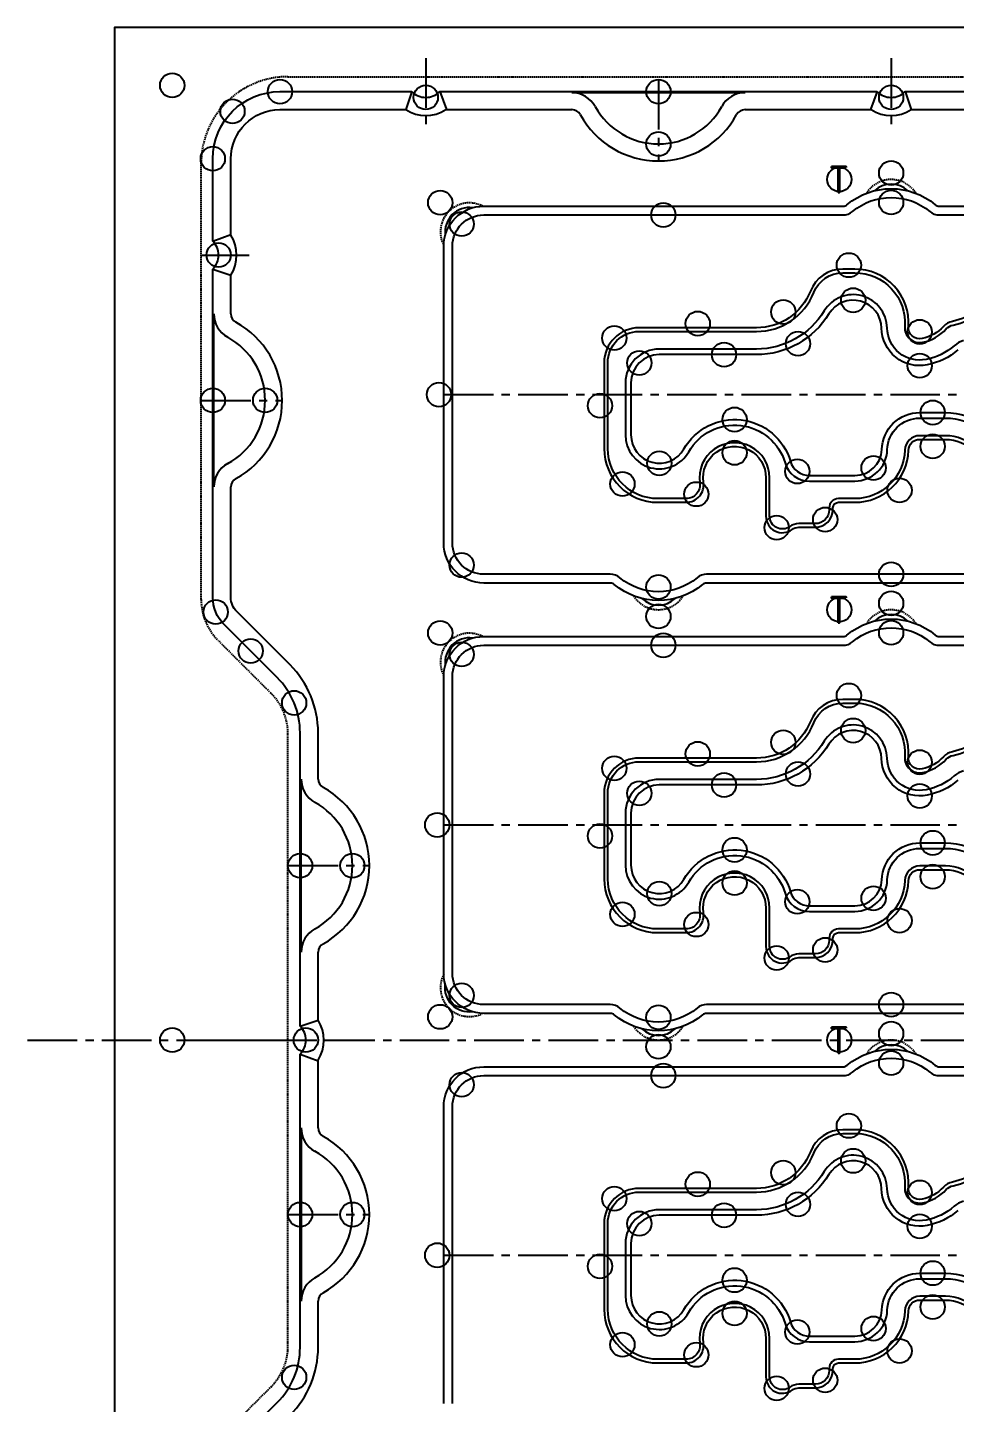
# Model space of a CAD drawing. Extents: x -875 to -41, y -325 to 190.
# Drawn here: x -810 to -649.9, y -62.6 to 175 of the extents above; entities that cross this region are included whole.
import ezdxf
from ezdxf.enums import TextEntityAlignment as Align

# ---------------------------------------------------------------- set-up
doc = ezdxf.new("R2010")
doc.units = 0
doc.header["$LTSCALE"] = 0.45
doc.header["$MEASUREMENT"] = 0
doc.linetypes.add('CENTER2', pattern=[28.575, 19.05, -3.175, 3.175, -3.175])
doc.linetypes.add('HIDDENX2', pattern=[0.75, 0.5, -0.25])
for name, color, linetype in [('ANA 10', 7, 'CONTINUOUS'), ('ANA 12', 6, 'CONTINUOUS'), ('ANA 21', 30, 'CONTINUOUS'), ('ANA 28.3', 4, 'CONTINUOUS'), ('ANA 30.5 Φ9.5x7° U15.1', 5, 'CONTINUOUS'), ('ANA 45.6', 31, 'CONTINUOUS'), ('ANA NEJI', 1, 'CONTINUOUS'), ('CENTER', 243, 'CENTER2'), ('DETAIL', 6, 'CONTINUOUS'), ('HIDDEN', 5, 'HIDDENX2'), ('LINE', 7, 'CONTINUOUS'), ('LINE1', 30, 'CONTINUOUS'), ('SECTION', 31, 'CONTINUOUS'), ('TEXT', 4, 'CONTINUOUS')]:
    doc.layers.add(name, color=color, linetype=linetype)
doc.styles.add('ROMAND', font='romand.shx', dxfattribs={"height": 6})

msp = doc.modelspace()

# ---------------------------------------------------------------- linework, layer by layer
at = {"layer": 'ANA 10'}
for centre in [(-766.385, 163.915), (-741.2, 162.915), (-701, 163.915), (-660.8, 162.915), (-774.58744, 160.51744), (-777.985, 152.315), (-776.985, 135.67), (-667.35846, 127.86971), (-676.88508, 120.34788), (-704.31482, 117.02982), (-689.66393, 118.465), (-655.85995, 116.555), (-777.985, 110.55), (-687.85, 107.245), (-653.61788, 108.455), (-700.85, 99.68781), (-677.00152, 98.2754), (-663.84199, 98.8819), (-777.4826, 73.98256), (-771.45359, 67.24304), (-763.93534, 58.27475), (-667.35846, 53.49971), (-676.88508, 45.97788), (-689.66393, 44.095), (-704.31482, 42.65982), (-655.85995, 42.185), (-653.61788, 34.085), (-687.85, 32.875), (-762.91, 30.15), (-700.85, 25.31781), (-663.84199, 24.5119), (-677.00152, 23.9054), (-761.91, 0), (-667.35846, -20.87029), (-762.91, -30.15), (-689.66393, -30.275), (-676.88508, -28.39212), (-704.31482, -31.71018), (-655.85995, -32.185), (-687.85, -41.495), (-653.61788, -40.285), (-700.85, -49.05219), (-677.00152, -50.4646), (-663.84199, -49.8581), (-763.93534, -58.27475)]:
    msp.add_circle(centre, 2.1, dxfattribs=at)
at = {"layer": 'ANA 12'}
for centre in [(-701, 154.875), (-768.945, 110.55), (-753.87, 30.15), (-753.87, -30.15)]:
    msp.add_circle(centre, 2.1, dxfattribs=at)
at = {"layer": 'ANA 21'}
for centre in [(-668.10688, 133.92308), (-679.44047, 125.8364), (-694.21, 123.83439), (-655.85995, 122.39449), (-708.61998, 121.33498), (-711.10447, 109.64), (-653.61788, 102.61366), (-687.85, 101.5018), (-707.2194, 96.1056), (-694.46013, 94.34644), (-659.35146, 95.02049), (-680.58418, 88.56245), (-672.19794, 89.95794), (-668.10688, 59.55308), (-679.44047, 51.4664), (-694.21, 49.46439), (-655.85995, 48.02449), (-708.61998, 46.96498), (-711.10447, 35.27), (-687.85, 27.1318), (-653.61788, 28.24366), (-707.2194, 21.7356), (-694.46013, 19.97644), (-659.35146, 20.65049), (-672.19794, 15.58794), (-680.58418, 14.19245), (-668.10688, -14.81692), (-679.44047, -22.9036), (-694.21, -24.90561), (-708.61998, -27.40502), (-655.85995, -26.34551), (-711.10447, -39.1), (-687.85, -47.2382), (-653.61788, -46.12634), (-707.2194, -52.6344), (-659.35146, -53.71951), (-694.46013, -54.39356), (-672.19794, -58.78206), (-680.58418, -60.17755)]:
    msp.add_circle(centre, 2.1, dxfattribs=at)
at = {"layer": 'ANA 28.3'}
for centre in [(-660.8, 144.76913), (-734.99838, 141.02338), (-700.15232, 142.605), (-738.91994, 111.555), (-734.99838, 82.08662), (-660.8, 80.505), (-701, 78.29428), (-660.8, 70.39913), (-700.15232, 68.235), (-734.99838, 66.65338), (-739.21779, 37.185), (-734.99838, 7.71662), (-660.8, 6.135), (-701, 3.92428), (-660.8, -3.97087), (-700.15232, -6.135), (-734.99838, -7.71662), (-739.21779, -37.185)]:
    msp.add_circle(centre, 2.1, dxfattribs=at)
at = {"layer": 'ANA 30.5 Φ9.5x7° U15.1'}
for centre in [(-660.8, 149.85997), (-738.69999, 144.72499), (-660.8, 75.48997), (-701, 73.21988), (-738.69999, 70.35499), (-738.69999, 4.01501), (-660.8, 1.11997), (-701, -1.15012)]:
    msp.add_circle(centre, 2.1, dxfattribs=at)
at = {"layer": 'ANA 45.6'}
for centre in [(-669.75762, 148.74), (-669.75762, 74.37), (-669.75762, 0)]:
    msp.add_circle(centre, 2.1, dxfattribs=at)
at = {"layer": 'ANA NEJI'}
for centre in [(-785, 165), (-785, 0)]:
    msp.add_circle(centre, 2.1, dxfattribs=at)
at = {"layer": 'CENTER'}
for p, q in [((-741.2, 169.715), (-741.2, 157.63092)), ((-660.8, 169.715), (-660.8, 157.63092)), ((-701, 165.93), (-701, 151.93538)), ((-780, 135.67), (-771.70092, 135.67)), ((-780, 110.55), (-766.00538, 110.55)), ((-764.925, 30.15), (-750.93038, 30.15)), ((-810, 0), (-44.93781, 0)), ((-780, 0), (-762.52269, 0)), ((-768.71, 0), (-756.62592, 0)), ((-764.925, -30.15), (-750.93038, -30.15))]:
    msp.add_line(p, q, dxfattribs=at)
for points in [[(-738.09355, 111.555), (-261.90645, 111.555)], [(-738.09355, 37.185), (-261.90645, 37.185)], [(-738.09355, -37.185), (-261.90645, -37.185)]]:
    msp.add_lwpolyline(points, dxfattribs=at)
at = {"layer": 'DETAIL'}
for p, q in [((-715.96282, 163.74002), (-686.03718, 163.74002)), ((-777.81002, 95.58718), (-777.81002, 125.51282)), ((-762.73502, 15.18718), (-762.73502, 45.11282)), ((-762.73502, -15.18718), (-762.73502, -45.11282))]:
    msp.add_line(p, q, dxfattribs=at)
for centre, radius, start, end in [((-715.96282, 159.14002), 4.6, 28.7090536, 90), ((-686.03718, 159.14002), 4.6, 90, 151.2909464), ((-701, 167.335), 12.46, 208.7090536, 331.2909464), ((-773.21002, 125.51282), 4.6, 180, 241.2909464), ((-781.405, 110.55), 12.46, 298.7090536, 61.2909464), ((-773.21002, 95.58718), 4.6, 118.7090536, 180), ((-758.13502, 45.11282), 4.6, 180, 241.2909464), ((-766.33, 30.15), 12.46, 298.7090536, 61.2909464), ((-758.13502, 15.18718), 4.6, 118.7090536, 180), ((-758.13502, -15.18718), 4.6, 180, 241.2909464), ((-766.33, -30.15), 12.46, 298.7090536, 61.2909464), ((-758.13502, -45.11282), 4.6, 118.7090536, 180)]:
    msp.add_arc(centre, radius, start, end, dxfattribs=at)
at = {"layer": 'HIDDEN'}
msp.add_lwpolyline([(-765, -166.5, -0.414213562), (-780, -151.5), (-780, -76.14214, -0.198912367), (-777.07107, -69.07107), (-767.92893, -59.92893, 0.198912367), (-765, -52.85786), (-765, 52.85786, 0.198912367), (-767.92893, 59.92893), (-777.07107, 69.07107, -0.198912367), (-780, 76.14214), (-780, 151.5, -0.414213562), (-765, 166.5), (-235, 166.5, -0.414213562), (-220, 151.5), (-220, 76.14214, -0.198912367), (-222.92893, 69.07107), (-232.07107, 59.92893, 0.198912367), (-235, 52.85786), (-235, -52.85786, 0.198912367), (-232.07107, -59.92893), (-222.92893, -69.07107, -0.198912367), (-220, -76.14214), (-220, -151.5, -0.414213562), (-235, -166.5)], format="xyb", close=True, dxfattribs=at)
for points in [[(-656.53568, 146.34422, 0.560307678), (-665.06432, 146.34422)], [(-738.09168, 137.36574, -0.735831512), (-731.34074, 144.11668)], [(-705.26432, 76.76578, 0.560307678), (-696.73568, 76.76578)], [(-656.53568, 71.97422, 0.560307678), (-665.06432, 71.97422)], [(-738.09168, 62.99574, -0.735831512), (-731.34074, 69.74668)], [(-738.09168, 11.37426, 0.735831512), (-731.34074, 4.62332)], [(-705.26432, 2.39578, 0.560307678), (-696.73568, 2.39578)], [(-656.53568, -2.39578, 0.560307678), (-665.06432, -2.39578)]]:
    msp.add_lwpolyline(points, format="xyb", dxfattribs=at)
at = {"layer": 'LINE'}
for p, q in [((-743.60832, 163.915), (-744.64811, 160.8004)), ((-738.79168, 163.915), (-737.61753, 160.8004)), ((-663.20832, 163.915), (-664.38247, 160.8004)), ((-658.39168, 163.915), (-657.35189, 160.8004)), ((-777.985, 138.07832), (-774.8704, 139.25247)), ((-777.985, 133.26168), (-774.8704, 132.22189)), ((-762.91, 2.40832), (-759.7954, 3.44811)), ((-762.91, -2.40832), (-759.7954, -3.58247))]:
    msp.add_line(p, q, dxfattribs=at)
msp.add_lwpolyline([(-795, -175), (-205, -175), (-205, 175), (-795, 175)], close=True, dxfattribs=at)
for points in [[(-777.985, 138.07832), (-777.985, 152.315, -0.414213562), (-766.385, 163.915), (-743.60832, 163.915)], [(-762.91, 2.40832), (-762.91, 53.12, 0.198912367), (-766.85527, 62.64473), (-776.0519, 71.84136, -0.198912367), (-777.985, 76.50827), (-777.985, 133.26168)], [(-649.27366, 119.28348, -0.129553397), (-654.55057, 116.68619, -0.4690711), (-662.45909, 123.04866, 0.752293311), (-671.54703, 125.51252, -0.262059632), (-684.07, 118.465), (-700.85, 118.465, 0.414213562), (-705.75, 113.565), (-705.75, 104.58781, 0.769692132), (-696.59198, 102.16309, -0.661801182), (-678.19704, 100.01764, 0.332877546), (-674.9346, 97.575), (-667.07, 97.575, 0.404861858), (-662.43238, 102.06639, -0.404861858), (-655.83577, 108.455), (-651.4, 108.455, -0.326224951), (-640.53192, 100.51962, 0.326224951)], [(-649.27366, 44.91348, -0.129553397), (-654.55057, 42.31619, -0.4690711), (-662.45909, 48.67866, 0.752293311), (-671.54703, 51.14252, -0.262059632), (-684.07, 44.095), (-700.85, 44.095, 0.414213562), (-705.75, 39.195), (-705.75, 30.21781, 0.769692132), (-696.59198, 27.79309, -0.661801182), (-678.19704, 25.64764, 0.332877546), (-674.9346, 23.205), (-667.07, 23.205, 0.404861858), (-662.43238, 27.69639, -0.404861858), (-655.83577, 34.085), (-651.4, 34.085, -0.326224951), (-640.53192, 26.14962, 0.326224951)], [(-777.985, -133.26168), (-777.985, -76.50827, -0.198912367), (-776.0519, -71.84136), (-766.85527, -62.64473, 0.198912367), (-762.91, -53.12), (-762.91, -2.40832)], [(-649.27366, -29.45652, -0.129553397), (-654.55057, -32.05381, -0.4690711), (-662.45909, -25.69134, 0.752293311), (-671.54703, -23.22748, -0.262059632), (-684.07, -30.275), (-700.85, -30.275, 0.414213562), (-705.75, -35.175), (-705.75, -44.15219, 0.769692132), (-696.59198, -46.57691, -0.661801182), (-678.19704, -48.72236, 0.332877546), (-674.9346, -51.165), (-667.07, -51.165, 0.404861858), (-662.43238, -46.67361, -0.404861858), (-655.83577, -40.285), (-651.4, -40.285, -0.326224951), (-640.53192, -48.22038, 0.326224951)]]:
    msp.add_lwpolyline(points, format="xyb", dxfattribs=at)
for points in [[(-738.79168, 163.915), (-663.20832, 163.915)], [(-658.39168, 163.915), (-582.80832, 163.915)]]:
    msp.add_lwpolyline(points, dxfattribs=at)
at = {"layer": 'LINE', "color": 6}
for points in [[(-657.90507, 146.77648, 0.399690976), (-663.69493, 146.77648)], [(-733.08881, 143.84982, 0.497249365), (-737.82482, 139.11381)], [(-703.89493, 76.33352, 0.399690976), (-698.10507, 76.33352)], [(-657.90507, 72.40648, 0.399690976), (-663.69493, 72.40648)], [(-733.08881, 69.47982, 0.497249365), (-737.82482, 64.74381)], [(-733.08881, 4.89018, -0.497249365), (-737.82482, 9.62619)], [(-703.89493, 1.96352, 0.399690976), (-698.10507, 1.96352)], [(-657.90507, -1.96352, 0.399690976), (-663.69493, -1.96352)]]:
    msp.add_lwpolyline(points, format="xyb", dxfattribs=at)
at = {"layer": 'LINE'}
for centre, start, end in [((-741.2, 166.315), 224.9008722, 315.0991278), ((-660.8, 166.315), 224.9008722, 315.0991278), ((-780.385, 135.67), 314.9008722, 45.0991278), ((-765.31, 0), 314.9008722, 45.0991278)]:
    msp.add_arc(centre, 3.4, start, end, dxfattribs=at)
at = {"layer": 'LINE1'}
for points in [[(-643.99355, 96.81552, 0.423315007), (-651.4, 104.455), (-655.83577, 104.455, 0.404861858), (-658.43443, 101.93827, -0.404861858), (-667.07, 93.575), (-669.895, 93.575, 0.414213562), (-671.495, 91.975), (-671.495, 91.655, -0.414213562), (-673.895, 89.255), (-676.75044, 89.255, 0.159587181), (-678.28854, 88.75125, -0.614415563), (-681.79, 90.525), (-681.79, 97.185, 1.074462736), (-693.8477, 96.31826, -0.456901809), (-696.22302, 93.575), (-701.11, 93.575, -0.414213562), (-709.75, 102.215), (-709.75, 117.065, -0.414213562), (-704.35, 122.465), (-684.07, 122.465, 0.307794184), (-674.16568, 129.20005, -0.307794184), (-669.14376, 132.615), (-667.07, 132.615, -0.435765572), (-658.45302, 123.34468, 0.496548513), (-655.34414, 120.60668, 0.158781017), (-651.27813, 122.90592, -0.158499359), (-650.09413, 123.5763, 0.225839157), (-642.18883, 129.52431, -0.13080024)], [(-648.27759, 120.90074, 0.107528034), (-649.90466, 120.01012, -0.129553397), (-654.7415, 117.62943, -0.4690711), (-661.49684, 123.06417, 0.752293311), (-672.36968, 126.01194, -0.262059632), (-684.07, 119.42738), (-700.85, 119.42738, 0.414213562), (-706.71238, 113.565), (-706.71238, 104.58781, 0.769692132), (-695.75569, 101.68687, -0.661801182), (-679.12047, 99.74666, 0.332877546), (-674.9346, 96.61262), (-667.07, 96.61262, 0.404861858), (-661.4705, 102.03556, -0.404861858), (-655.83577, 107.49262), (-651.4, 107.49262, -0.326224951), (-641.44859, 100.22655, 0.326224951)], [(-643.99355, 22.44552, 0.423315007), (-651.4, 30.085), (-655.83577, 30.085, 0.404861858), (-658.43443, 27.56827, -0.404861858), (-667.07, 19.205), (-669.895, 19.205, 0.414213562), (-671.495, 17.605), (-671.495, 17.285, -0.414213562), (-673.895, 14.885), (-676.75044, 14.885, 0.159587181), (-678.28854, 14.38125, -0.614415563), (-681.79, 16.155), (-681.79, 22.815, 1.074462736), (-693.8477, 21.94826, -0.456901809), (-696.22302, 19.205), (-701.11, 19.205, -0.414213562), (-709.75, 27.845), (-709.75, 42.695, -0.414213562), (-704.35, 48.095), (-684.07, 48.095, 0.307794184), (-674.16568, 54.83005, -0.307794184), (-669.14376, 58.245), (-667.07, 58.245, -0.435765572), (-658.45302, 48.97468, 0.496548513), (-655.34414, 46.23668, 0.158781017), (-651.27813, 48.53592, -0.158499359), (-650.09413, 49.2063, 0.225839157), (-642.18883, 55.15431, -0.13080024)], [(-648.27759, 46.53074, 0.107528034), (-649.90466, 45.64012, -0.129553397), (-654.7415, 43.25943, -0.4690711), (-661.49684, 48.69417, 0.752293311), (-672.36968, 51.64194, -0.262059632), (-684.07, 45.05738), (-700.85, 45.05738, 0.414213562), (-706.71238, 39.195), (-706.71238, 30.21781, 0.769692132), (-695.75569, 27.31687, -0.661801182), (-679.12047, 25.37666, 0.332877546), (-674.9346, 22.24262), (-667.07, 22.24262, 0.404861858), (-661.4705, 27.66556, -0.404861858), (-655.83577, 33.12262), (-651.4, 33.12262, -0.326224951), (-641.44859, 25.85655, 0.326224951)], [(-643.99355, -51.92448, 0.423315007), (-651.4, -44.285), (-655.83577, -44.285, 0.404861858), (-658.43443, -46.80173, -0.404861858), (-667.07, -55.165), (-669.895, -55.165, 0.414213562), (-671.495, -56.765), (-671.495, -57.085, -0.414213562), (-673.895, -59.485), (-676.75044, -59.485, 0.159587181), (-678.28854, -59.98875, -0.614415563), (-681.79, -58.215), (-681.79, -51.555, 1.074462736), (-693.8477, -52.42174, -0.456901809), (-696.22302, -55.165), (-701.11, -55.165, -0.414213562), (-709.75, -46.525), (-709.75, -31.675, -0.414213562), (-704.35, -26.275), (-684.07, -26.275, 0.307794184), (-674.16568, -19.53995, -0.307794184), (-669.14376, -16.125), (-667.07, -16.125, -0.435765572), (-658.45302, -25.39532, 0.496548513), (-655.34414, -28.13332, 0.158781017), (-651.27813, -25.83408, -0.158499359), (-650.09413, -25.1637, 0.225839157), (-642.18883, -19.21569, -0.13080024)], [(-648.27759, -27.83926, 0.107528034), (-649.90466, -28.72988, -0.129553397), (-654.7415, -31.11057, -0.4690711), (-661.49684, -25.67583, 0.752293311), (-672.36968, -22.72806, -0.262059632), (-684.07, -29.31262), (-700.85, -29.31262, 0.414213562), (-706.71238, -35.175), (-706.71238, -44.15219, 0.769692132), (-695.75569, -47.05313, -0.661801182), (-679.12047, -48.99334, 0.332877546), (-674.9346, -52.12738), (-667.07, -52.12738, 0.404861858), (-661.4705, -46.70444, -0.404861858), (-655.83577, -41.24738), (-651.4, -41.24738, -0.326224951), (-641.44859, -48.51345, 0.326224951)]]:
    msp.add_lwpolyline(points, format="xyb", dxfattribs=at)
at = {"layer": 'SECTION'}
for points in [[(-774.8704, 139.13831), (-774.8704, 152.315, -0.414213562), (-766.385, 160.8004), (-744.64811, 160.8004)], [(-628.92465, 78.99145), (-692.67535, 78.99145, 0.17551048), (-693.37107, 78.73947, -0.362177448), (-708.62893, 78.73947, 0.17551048), (-709.32465, 78.99145), (-731.18, 78.99145, -0.414213562), (-738.09355, 85.905), (-738.09355, 137.205, -0.414213562), (-731.18, 144.11855), (-669.12465, 144.11855, 0.17551048), (-668.42893, 144.37053, -0.362177448), (-653.17107, 144.37053, 0.17551048), (-652.47535, 144.11855), (-588.72465, 144.11855, 0.17551048)], [(-759.7954, 45.11282), (-759.7954, 53.12, 0.198912367), (-764.65292, 64.84708), (-773.84955, 74.04371, -0.198912367), (-774.8704, 76.50827), (-774.8704, 95.58718)], [(-628.92465, 4.62145), (-692.67535, 4.62145, 0.17551048), (-693.37107, 4.36947, -0.362177448), (-708.62893, 4.36947, 0.17551048), (-709.32465, 4.62145), (-731.18, 4.62145, -0.414213562), (-738.09355, 11.535), (-738.09355, 62.835, -0.414213562), (-731.18, 69.74855), (-669.12465, 69.74855, 0.17551048), (-668.42893, 70.00053, -0.362177448), (-653.17107, 70.00053, 0.17551048), (-652.47535, 69.74855), (-588.72465, 69.74855, 0.17551048)], [(-738.09355, -62.835), (-738.09355, -11.535, -0.414213562), (-731.18, -4.62145), (-669.12465, -4.62145, 0.17551048), (-668.42893, -4.36947, -0.362177448), (-653.17107, -4.36947, 0.17551048), (-652.47535, -4.62145), (-588.72465, -4.62145, 0.17551048), (-588.02893, -4.36947, -0.362177448), (-572.77107, -4.36947, 0.17551048), (-572.07535, -4.62145), (-508.32465, -4.62145, 0.17551048), (-507.62893, -4.36947, -0.362177448), (-492.37107, -4.36947, 0.17551048), (-491.67535, -4.62145), (-427.92465, -4.62145, 0.17551048)], [(-774.8704, -95.58718), (-774.8704, -76.50827, -0.198912367), (-773.84955, -74.04371), (-764.65292, -64.84708, 0.198912367), (-759.7954, -53.12), (-759.7954, -45.11282)]]:
    msp.add_lwpolyline(points, format="xyb", dxfattribs=at)
for points in [[(-737.73169, 160.8004), (-715.96282, 160.8004)], [(-686.03718, 160.8004), (-664.26831, 160.8004)], [(-657.35189, 160.8004), (-635.56282, 160.8004)], [(-774.8704, 125.51282), (-774.8704, 132.22189)], [(-759.7954, 3.44811), (-759.7954, 15.18718)], [(-759.7954, -15.18718), (-759.7954, -3.44811)]]:
    msp.add_lwpolyline(points, dxfattribs=at)
for centre, radius, start, end in [((-741.2, 166.315), 6.5146, 237.8328503, 302.1671497), ((-715.96282, 159.14002), 1.66038, 28.7090536, 90), ((-701, 167.335), 15.39962, 208.7090536, 331.2909464), ((-686.03718, 159.14002), 1.66038, 90, 151.2909464), ((-660.8, 166.315), 6.5146, 237.8328503, 302.1671497), ((-780.385, 135.67), 6.5146, 327.8328503, 32.1671497), ((-773.21002, 125.51282), 1.66038, 180, 241.2909464), ((-781.405, 110.55), 15.39962, 298.7090536, 61.2909464), ((-773.21002, 95.58718), 1.66038, 118.7090536, 180), ((-758.13502, 45.11282), 1.66038, 180, 241.2909464), ((-766.33, 30.15), 15.39962, 298.7090536, 61.2909464), ((-758.13502, 15.18718), 1.66038, 118.7090536, 180), ((-765.31, 0), 6.5146, 327.8328503, 32.1671497), ((-758.13502, -15.18718), 1.66038, 180, 241.2909464), ((-766.33, -30.15), 15.39962, 298.7090536, 61.2909464), ((-758.13502, -45.11282), 1.66038, 118.7090536, 180)]:
    msp.add_arc(centre, radius, start, end, dxfattribs=at)
at = {"layer": 'TEXT'}
for points in [[(-628.92465, 80.505), (-692.67535, 80.505, 0.17551048), (-694.34028, 79.902, -0.362177448), (-707.65972, 79.902, 0.17551048), (-709.32465, 80.505), (-731.18, 80.505, -0.414213562), (-736.58, 85.905), (-736.58, 137.205, -0.414213562), (-731.18, 142.605), (-669.12465, 142.605, 0.17551048), (-667.45972, 143.208, -0.362177448), (-654.14028, 143.208, 0.17551048), (-652.47535, 142.605), (-588.72465, 142.605, 0.17551048)], [(-642.75487, 129.8201, -0.225839157), (-650.22152, 124.20213, 0.158499359), (-651.74924, 123.33713, -0.158781017), (-655.47084, 121.23265, -0.496548513), (-657.81606, 123.29809, 0.435765572), (-667.07, 133.25367), (-669.14376, 133.25367, 0.307794184), (-674.75963, 129.43482, -0.307794184), (-684.07, 123.10367), (-704.35, 123.10367, 0.414213562), (-710.38867, 117.065), (-710.38867, 102.215, 0.414213562), (-701.11, 92.93633), (-696.22302, 92.93633, 0.456901809), (-693.2156, 96.40961, -1.074462736), (-682.42867, 97.185), (-682.42867, 90.525, 0.614415563), (-677.91072, 88.23632, -0.159587181), (-676.75044, 88.61633), (-673.895, 88.61633, 0.414213562), (-670.85633, 91.655), (-670.85633, 91.975, -0.414213562), (-669.895, 92.93633), (-667.07, 92.93633, 0.404861858), (-657.79609, 101.91782, -0.404861858), (-655.83577, 103.81633), (-651.4, 103.81633, -0.423315007), (-644.63192, 96.8353, 0.423315007)], [(-628.92465, 6.135), (-692.67535, 6.135, 0.17551048), (-694.34028, 5.532, -0.362177448), (-707.65972, 5.532, 0.17551048), (-709.32465, 6.135), (-731.18, 6.135, -0.414213562), (-736.58, 11.535), (-736.58, 62.835, -0.414213562), (-731.18, 68.235), (-669.12465, 68.235, 0.17551048), (-667.45972, 68.838, -0.362177448), (-654.14028, 68.838, 0.17551048), (-652.47535, 68.235), (-588.72465, 68.235, 0.17551048)], [(-642.75487, 55.4501, -0.225839157), (-650.22152, 49.83213, 0.158499359), (-651.74924, 48.96713, -0.158781017), (-655.47084, 46.86265, -0.496548513), (-657.81606, 48.92809, 0.435765572), (-667.07, 58.88367), (-669.14376, 58.88367, 0.307794184), (-674.75963, 55.06482, -0.307794184), (-684.07, 48.73367), (-704.35, 48.73367, 0.414213562), (-710.38867, 42.695), (-710.38867, 27.845, 0.414213562), (-701.11, 18.56633), (-696.22302, 18.56633, 0.456901809), (-693.2156, 22.03961, -1.074462736), (-682.42867, 22.815), (-682.42867, 16.155, 0.614415563), (-677.91072, 13.86632, -0.159587181), (-676.75044, 14.24633), (-673.895, 14.24633, 0.414213562), (-670.85633, 17.285), (-670.85633, 17.605, -0.414213562), (-669.895, 18.56633), (-667.07, 18.56633, 0.404861858), (-657.79609, 27.54782, -0.404861858), (-655.83577, 29.44633), (-651.4, 29.44633, -0.423315007), (-644.63192, 22.4653, 0.423315007)], [(-736.58, -62.835), (-736.58, -11.535, -0.414213562), (-731.18, -6.135), (-669.12465, -6.135, 0.17551048), (-667.45972, -5.532, -0.362177448), (-654.14028, -5.532, 0.17551048), (-652.47535, -6.135), (-588.72465, -6.135, 0.17551048), (-587.05972, -5.532, -0.362177448), (-573.74028, -5.532, 0.17551048), (-572.07535, -6.135), (-508.32465, -6.135, 0.17551048), (-506.65972, -5.532, -0.362177448), (-493.34028, -5.532, 0.17551048), (-491.67535, -6.135), (-427.92465, -6.135, 0.17551048)], [(-642.75487, -18.9199, -0.225839157), (-650.22152, -24.53787, 0.158499359), (-651.74924, -25.40287, -0.158781017), (-655.47084, -27.50735, -0.496548513), (-657.81606, -25.44191, 0.435765572), (-667.07, -15.48633), (-669.14376, -15.48633, 0.307794184), (-674.75963, -19.30518, -0.307794184), (-684.07, -25.63633), (-704.35, -25.63633, 0.414213562), (-710.38867, -31.675), (-710.38867, -46.525, 0.414213562), (-701.11, -55.80367), (-696.22302, -55.80367, 0.456901809), (-693.2156, -52.33039, -1.074462736), (-682.42867, -51.555), (-682.42867, -58.215, 0.614415563), (-677.91072, -60.50368, -0.159587181), (-676.75044, -60.12367), (-673.895, -60.12367, 0.414213562), (-670.85633, -57.085), (-670.85633, -56.765, -0.414213562), (-669.895, -55.80367), (-667.07, -55.80367, 0.404861858), (-657.79609, -46.82218, -0.404861858), (-655.83577, -44.92367), (-651.4, -44.92367, -0.423315007), (-644.63192, -51.9047, 0.423315007)]]:
    msp.add_lwpolyline(points, format="xyb", dxfattribs=at)

# ---------------------------------------------------------------- texts
at = {"layer": 'TEXT', "style": 'ROMAND'}
for p in [(-669.86524, 148.74), (-669.86524, 74.37), (-669.86524, 0)]:
    msp.add_text('T', height=4.5, dxfattribs=at).set_placement(p, align=Align.MIDDLE)

doc.saveas('drawing.dxf')
